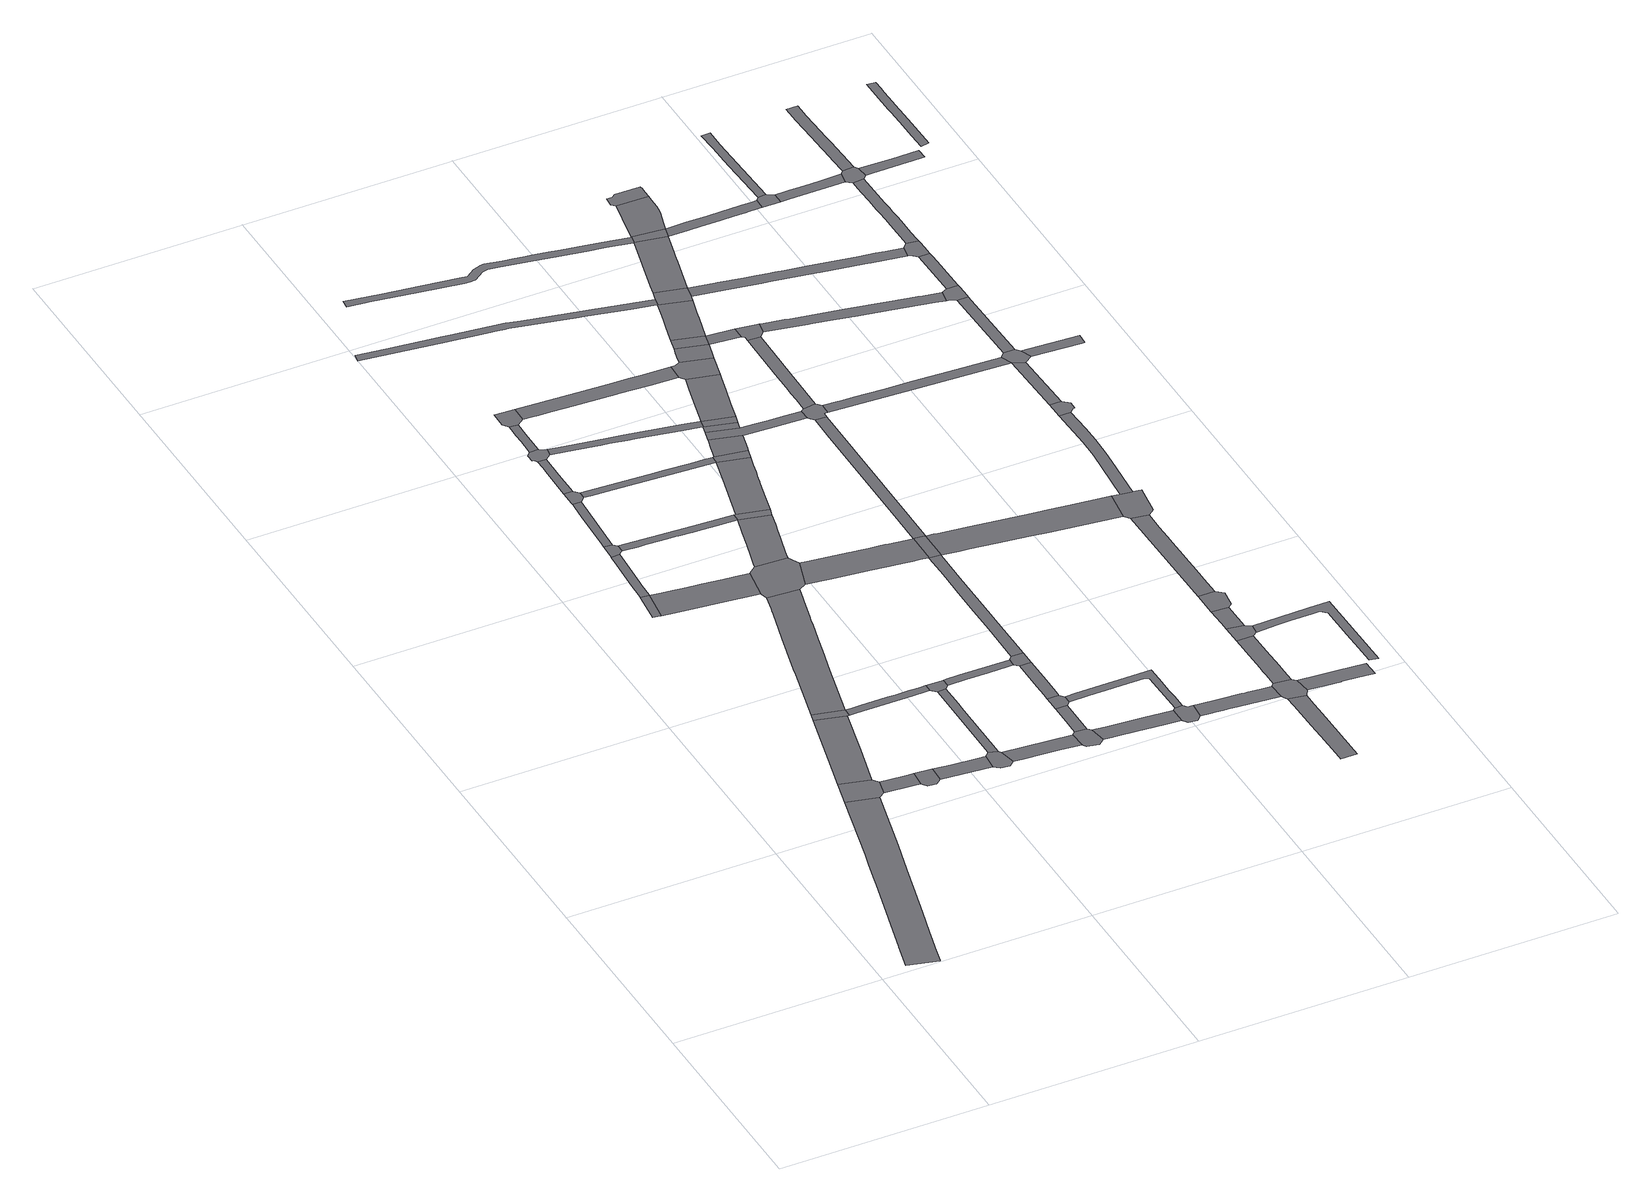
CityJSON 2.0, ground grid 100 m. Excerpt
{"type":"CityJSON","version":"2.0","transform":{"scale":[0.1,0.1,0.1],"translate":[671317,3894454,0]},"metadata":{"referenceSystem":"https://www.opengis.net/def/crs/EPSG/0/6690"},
"CityObjects":{
"road1":{"type":"Road","attributes":{"function":"9","usage":"9","RoadStructureAttribute.widthType":"2","RoadStructureAttribute.width":14.74,"RoadStructureAttribute.sectionType":"1"},"geometry":[{"type":"MultiSurface","lod":"1","boundaries":[[[0,1,2,3,4,5,6,7,8,9,10,11,12,13,14,15,16,17,18]]]}]},
"road2":{"type":"Road","attributes":{"function":"9","usage":"9","RoadStructureAttribute.widthType":"9","RoadStructureAttribute.width":-9999,"RoadStructureAttribute.sectionType":"9"},"geometry":[{"type":"MultiSurface","lod":"1","boundaries":[[[0,18,19,20,21,22]]]}]},
"road3":{"type":"Road","attributes":{"function":"9","usage":"9","RoadStructureAttribute.widthType":"2","RoadStructureAttribute.width":14.74,"RoadStructureAttribute.sectionType":"1"},"geometry":[{"type":"MultiSurface","lod":"1","boundaries":[[[23,24,22,21,25,26]]]}]},
"road4":{"type":"Road","attributes":{"function":"9","usage":"9","RoadStructureAttribute.widthType":"2","RoadStructureAttribute.width":7.99,"RoadStructureAttribute.sectionType":"1"},"geometry":[{"type":"MultiSurface","lod":"1","boundaries":[[[27,28,29,20,19,30,31]]]}]},
"road5":{"type":"Road","attributes":{"function":"9","usage":"9","RoadStructureAttribute.widthType":"9","RoadStructureAttribute.width":-9999,"RoadStructureAttribute.sectionType":"9"},"geometry":[{"type":"MultiSurface","lod":"1","boundaries":[[[32,33,34,35,36,37]]]}]},
"road6":{"type":"Road","attributes":{"function":"9","usage":"9","RoadStructureAttribute.widthType":"9","RoadStructureAttribute.width":-9999,"RoadStructureAttribute.sectionType":"9"},"geometry":[{"type":"MultiSurface","lod":"1","boundaries":[[[27,31,38,39,40,41]]]}]},
"road7":{"type":"Road","attributes":{"function":"9","usage":"9","RoadStructureAttribute.widthType":"9","RoadStructureAttribute.width":-9999,"RoadStructureAttribute.sectionType":"9"},"geometry":[{"type":"MultiSurface","lod":"1","boundaries":[[[42,43,44,23,26]]]}]},
"road8":{"type":"Road","attributes":{"function":"9","usage":"9","RoadStructureAttribute.widthType":"3","RoadStructureAttribute.width":4.02,"RoadStructureAttribute.sectionType":"1"},"geometry":[{"type":"MultiSurface","lod":"1","boundaries":[[[45,46,47,48,36,35,49,50,51,52,53]]]}]},
"road9":{"type":"Road","attributes":{"function":"9","usage":"9","RoadStructureAttribute.widthType":"9","RoadStructureAttribute.width":-9999,"RoadStructureAttribute.sectionType":"9"},"geometry":[{"type":"MultiSurface","lod":"1","boundaries":[[[52,54,55,56,57,58,59,60,61,53]]]}]},
"road10":{"type":"Road","attributes":{"function":"9","usage":"9","RoadStructureAttribute.widthType":"2","RoadStructureAttribute.width":7.99,"RoadStructureAttribute.sectionType":"1"},"geometry":[{"type":"MultiSurface","lod":"1","boundaries":[[[40,62,63,64,65,66,41]]]}]},
"road11":{"type":"Road","attributes":{"function":"9","usage":"9","RoadStructureAttribute.widthType":"3","RoadStructureAttribute.width":4.02,"RoadStructureAttribute.sectionType":"1"},"geometry":[{"type":"MultiSurface","lod":"1","boundaries":[[[67,68,69,70,71,72,73,58,57,74,75]]]}]},
"road12":{"type":"Road","attributes":{"function":"9","usage":"9","RoadStructureAttribute.widthType":"1","RoadStructureAttribute.width":15.39,"RoadStructureAttribute.sectionType":"1"},"geometry":[{"type":"MultiSurface","lod":"1","boundaries":[[[33,76,77,78,79,80,81,82,83,84,85,86,87,34]]]}]},
"road13":{"type":"Road","attributes":{"function":"9","usage":"9","RoadStructureAttribute.widthType":"2","RoadStructureAttribute.width":14.74,"RoadStructureAttribute.sectionType":"1"},"geometry":[{"type":"MultiSurface","lod":"1","boundaries":[[[88,89,90,91,92,93,94,95,44,43,96,97,98,99,100,101,102,103,104,105,106,107,108]]]}]},
"road14":{"type":"Road","attributes":{"function":"9","usage":"9","RoadStructureAttribute.widthType":"4","RoadStructureAttribute.width":3.93,"RoadStructureAttribute.sectionType":"1"},"geometry":[{"type":"MultiSurface","lod":"1","boundaries":[[[109,110,111,112,113,114,115,43,42,116,117,118,119,120,121]]]}]},
"road15":{"type":"Road","attributes":{"function":"9","usage":"9","RoadStructureAttribute.widthType":"9","RoadStructureAttribute.width":-9999,"RoadStructureAttribute.sectionType":"9"},"geometry":[{"type":"MultiSurface","lod":"1","boundaries":[[[122,123,124,125,126,67,75]]]}]},
"road16":{"type":"Road","attributes":{"function":"9","usage":"9","RoadStructureAttribute.widthType":"9","RoadStructureAttribute.width":-9999,"RoadStructureAttribute.sectionType":"9"},"geometry":[{"type":"MultiSurface","lod":"1","boundaries":[[[127,63,62,128,129,130,131,132]]]}]},
"road17":{"type":"Road","attributes":{"function":"9","usage":"9","RoadStructureAttribute.widthType":"3","RoadStructureAttribute.width":4.02,"RoadStructureAttribute.sectionType":"1"},"geometry":[{"type":"MultiSurface","lod":"1","boundaries":[[[133,134,135,125,124,136,137,138]]]}]},
"road18":{"type":"Road","attributes":{"function":"9","usage":"9","RoadStructureAttribute.widthType":"9","RoadStructureAttribute.width":-9999,"RoadStructureAttribute.sectionType":"9"},"geometry":[{"type":"MultiSurface","lod":"1","boundaries":[[[139,140,141,138,137,142,143,144,145,146]]]}]},
"road19":{"type":"Road","attributes":{"function":"9","usage":"9","RoadStructureAttribute.widthType":"4","RoadStructureAttribute.width":3.69,"RoadStructureAttribute.sectionType":"1"},"geometry":[{"type":"MultiSurface","lod":"1","boundaries":[[[147,148,127,132,149,150,151,152,153]]]}]},
"road20":{"type":"Road","attributes":{"function":"9","usage":"9","RoadStructureAttribute.widthType":"3","RoadStructureAttribute.width":4.02,"RoadStructureAttribute.sectionType":"1"},"geometry":[{"type":"MultiSurface","lod":"1","boundaries":[[[145,154,155,156,157,158,159,146]]]}]},
"road21":{"type":"Road","attributes":{"function":"9","usage":"9","RoadStructureAttribute.widthType":"4","RoadStructureAttribute.width":3.95,"RoadStructureAttribute.sectionType":"1"},"geometry":[{"type":"MultiSurface","lod":"1","boundaries":[[[160,161,162,163,164,165,166,167,168,169,170,171,172,56,55]]]}]},
"road22":{"type":"Road","attributes":{"function":"9","usage":"9","RoadStructureAttribute.widthType":"9","RoadStructureAttribute.width":-9999,"RoadStructureAttribute.sectionType":"9"},"geometry":[{"type":"MultiSurface","lod":"1","boundaries":[[[155,173,174,175,176,177,156]]]}]},
"road23":{"type":"Road","attributes":{"function":"9","usage":"9","RoadStructureAttribute.widthType":"9","RoadStructureAttribute.width":-9999,"RoadStructureAttribute.sectionType":"9"},"geometry":[{"type":"MultiSurface","lod":"1","boundaries":[[[178,179,180,121,120,147,153]]]}]},
"road24":{"type":"Road","attributes":{"function":"9","usage":"9","RoadStructureAttribute.widthType":"2","RoadStructureAttribute.width":7.99,"RoadStructureAttribute.sectionType":"1"},"geometry":[{"type":"MultiSurface","lod":"1","boundaries":[[[181,131,130,182,183,184,185]]]}]},
"road25":{"type":"Road","attributes":{"function":"9","usage":"9","RoadStructureAttribute.widthType":"9","RoadStructureAttribute.width":-9999,"RoadStructureAttribute.sectionType":"9"},"geometry":[{"type":"MultiSurface","lod":"1","boundaries":[[[186,187,80,79,88,108,188,189]]]}]},
"road26":{"type":"Road","attributes":{"function":"9","usage":"9","RoadStructureAttribute.widthType":"4","RoadStructureAttribute.width":3.67,"RoadStructureAttribute.sectionType":"1"},"geometry":[{"type":"MultiSurface","lod":"1","boundaries":[[[190,191,192,193,194,123,122,195,196,197,198]]]}]},
"road27":{"type":"Road","attributes":{"function":"9","usage":"9","RoadStructureAttribute.widthType":"1","RoadStructureAttribute.width":15.13,"RoadStructureAttribute.sectionType":"1"},"geometry":[{"type":"MultiSurface","lod":"1","boundaries":[[[199,200,201,202,203,204,170,205,206,207,208,209,210,187,186]]]}]},
"road28":{"type":"Road","attributes":{"function":"9","usage":"9","RoadStructureAttribute.widthType":"4","RoadStructureAttribute.width":3.93,"RoadStructureAttribute.sectionType":"1"},"geometry":[{"type":"MultiSurface","lod":"1","boundaries":[[[211,212,179,178,213,214,215,216,217]]]}]},
"road29":{"type":"Road","attributes":{"function":"9","usage":"9","RoadStructureAttribute.widthType":"9","RoadStructureAttribute.width":-9999,"RoadStructureAttribute.sectionType":"9"},"geometry":[{"type":"MultiSurface","lod":"1","boundaries":[[[218,219,220,181,185,221,222,223,224]]]}]},
"road30":{"type":"Road","attributes":{"function":"9","usage":"9","RoadStructureAttribute.widthType":"3","RoadStructureAttribute.width":5.46,"RoadStructureAttribute.sectionType":"1"},"geometry":[{"type":"MultiSurface","lod":"1","boundaries":[[[225,226,227,228,229,220,219]]]}]},
"road31":{"type":"Road","attributes":{"function":"9","usage":"9","RoadStructureAttribute.widthType":"4","RoadStructureAttribute.width":3.93,"RoadStructureAttribute.sectionType":"1"},"geometry":[{"type":"MultiSurface","lod":"1","boundaries":[[[230,231,232,233,234,235,236,143,142,237,238,239,240,241,242,243,244,245,246,247,248,249]]]}]},
"road32":{"type":"Road","attributes":{"function":"9","usage":"9","RoadStructureAttribute.widthType":"9","RoadStructureAttribute.width":-9999,"RoadStructureAttribute.sectionType":"9"},"geometry":[{"type":"MultiSurface","lod":"1","boundaries":[[[250,251,171,170,204]]]}]},
"road33":{"type":"Road","attributes":{"function":"9","usage":"9","RoadStructureAttribute.widthType":"9","RoadStructureAttribute.width":-9999,"RoadStructureAttribute.sectionType":"9"},"geometry":[{"type":"MultiSurface","lod":"1","boundaries":[[[227,252,253,254,255,228]]]}]},
"road34":{"type":"Road","attributes":{"function":"9","usage":"9","RoadStructureAttribute.widthType":"3","RoadStructureAttribute.width":5.46,"RoadStructureAttribute.sectionType":"1"},"geometry":[{"type":"MultiSurface","lod":"1","boundaries":[[[256,257,255,254,258,259,260,261]]]}]},
"road35":{"type":"Road","attributes":{"function":"9","usage":"9","RoadStructureAttribute.widthType":"1","RoadStructureAttribute.width":15.39,"RoadStructureAttribute.sectionType":"1"},"geometry":[{"type":"MultiSurface","lod":"1","boundaries":[[[188,262,263,264,265,266,267,268,269,270,271,272,273,274,275,276,277,278,279,280,281,282,283,189]]]}]},
"road36":{"type":"Road","attributes":{"function":"9","usage":"9","RoadStructureAttribute.widthType":"9","RoadStructureAttribute.width":-9999,"RoadStructureAttribute.sectionType":"9"},"geometry":[{"type":"MultiSurface","lod":"1","boundaries":[[[216,261,260,284,285,217]]]}]},
"road37":{"type":"Road","attributes":{"function":"9","usage":"9","RoadStructureAttribute.widthType":"1","RoadStructureAttribute.width":15.13,"RoadStructureAttribute.sectionType":"1"},"geometry":[{"type":"MultiSurface","lod":"1","boundaries":[[[286,287,288,289,290,291,292,293,294,295,198,296,251,250]]]}]},
"road38":{"type":"Road","attributes":{"function":"9","usage":"9","RoadStructureAttribute.widthType":"2","RoadStructureAttribute.width":7.65,"RoadStructureAttribute.sectionType":"1"},"geometry":[{"type":"MultiSurface","lod":"1","boundaries":[[[173,297,298,299,300,301,302,303,304,305,306,307,308,309,310,174]]]}]},
"road39":{"type":"Road","attributes":{"function":"9","usage":"9","RoadStructureAttribute.widthType":"3","RoadStructureAttribute.width":4.01,"RoadStructureAttribute.sectionType":"1"},"geometry":[{"type":"MultiSurface","lod":"1","boundaries":[[[311,312,313,314,315,316,317,318,319,320,321,322,323,324,325,326,327,328,329,330,331,332,333,334,335]]]}]},
"road40":{"type":"Road","attributes":{"function":"9","usage":"9","RoadStructureAttribute.widthType":"2","RoadStructureAttribute.width":7.99,"RoadStructureAttribute.sectionType":"1"},"geometry":[{"type":"MultiSurface","lod":"1","boundaries":[[[336,337,338,339,218,224,340,341,342,343,344,345]]]}]},
"road41":{"type":"Road","attributes":{"function":"9","usage":"9","RoadStructureAttribute.widthType":"9","RoadStructureAttribute.width":-9999,"RoadStructureAttribute.sectionType":"9"},"geometry":[{"type":"MultiSurface","lod":"1","boundaries":[[[295,346,347,348,190,198]]]}]},
"road42":{"type":"Road","attributes":{"function":"9","usage":"9","RoadStructureAttribute.widthType":"4","RoadStructureAttribute.width":3.72,"RoadStructureAttribute.sectionType":"1"},"geometry":[{"type":"MultiSurface","lod":"1","boundaries":[[[349,350,351,352,353,354,355,356,253,252,357,358,359,360,361,362]]]}]},
"road43":{"type":"Road","attributes":{"function":"9","usage":"9","RoadStructureAttribute.widthType":"3","RoadStructureAttribute.width":5.46,"RoadStructureAttribute.sectionType":"1"},"geometry":[{"type":"MultiSurface","lod":"1","boundaries":[[[363,271,364,365,366,367,368,369,285,284,370,371,372,373,374]]]}]},
"road44":{"type":"Road","attributes":{"function":"9","usage":"9","RoadStructureAttribute.widthType":"1","RoadStructureAttribute.width":15.13,"RoadStructureAttribute.sectionType":"1"},"geometry":[{"type":"MultiSurface","lod":"1","boundaries":[[[375,376,347,346,377,378]]]}]},
"road45":{"type":"Road","attributes":{"function":"9","usage":"9","RoadStructureAttribute.widthType":"9","RoadStructureAttribute.width":-9999,"RoadStructureAttribute.sectionType":"9"},"geometry":[{"type":"MultiSurface","lod":"1","boundaries":[[[379,380,249,381,382,383]]]}]},
"road46":{"type":"Road","attributes":{"function":"9","usage":"9","RoadStructureAttribute.widthType":"9","RoadStructureAttribute.width":-9999,"RoadStructureAttribute.sectionType":"9"},"geometry":[{"type":"MultiSurface","lod":"1","boundaries":[[[380,384,385,230,249]]]}]},
"road47":{"type":"Road","attributes":{"function":"9","usage":"9","RoadStructureAttribute.widthType":"9","RoadStructureAttribute.width":-9999,"RoadStructureAttribute.sectionType":"9"},"geometry":[{"type":"MultiSurface","lod":"1","boundaries":[[[386,387,388,389,390,349,362,336,345]]]}]},
"road48":{"type":"Road","attributes":{"function":"9","usage":"9","RoadStructureAttribute.widthType":"3","RoadStructureAttribute.width":4.03,"RoadStructureAttribute.sectionType":"1"},"geometry":[{"type":"MultiSurface","lod":"1","boundaries":[[[391,392,393,394,395,396,397,398,399,400,401,402,403,404,405,406,407,408,409,410,411,412,413,414,415,416,417,418,419,420,421,422,423,424,425]]]}]},
"road49":{"type":"Road","attributes":{"function":"9","usage":"9","RoadStructureAttribute.widthType":"9","RoadStructureAttribute.width":-9999,"RoadStructureAttribute.sectionType":"9"},"geometry":[{"type":"MultiSurface","lod":"1","boundaries":[[[272,271,363,426]]]}]},
"road50":{"type":"Road","attributes":{"function":"9","usage":"9","RoadStructureAttribute.widthType":"9","RoadStructureAttribute.width":-9999,"RoadStructureAttribute.sectionType":"1"},"geometry":[{"type":"MultiSurface","lod":"1","boundaries":[[[382,427,375,378,428,429,430,431,432,433,434,435,436,383]]]}]},
"road51":{"type":"Road","attributes":{"function":"9","usage":"9","RoadStructureAttribute.widthType":"1","RoadStructureAttribute.width":15.13,"RoadStructureAttribute.sectionType":"1"},"geometry":[{"type":"MultiSurface","lod":"1","boundaries":[[[384,437,438,439,440,441,442,443,385]]]}]},
"road52":{"type":"Road","attributes":{"function":"9","usage":"9","RoadStructureAttribute.widthType":"3","RoadStructureAttribute.width":5.69,"RoadStructureAttribute.sectionType":"1"},"geometry":[{"type":"MultiSurface","lod":"1","boundaries":[[[272,426,444,445,446,447,448,449,450,451]]]}]},
"road53":{"type":"Road","attributes":{"function":"9","usage":"9","RoadStructureAttribute.widthType":"9","RoadStructureAttribute.width":-9999,"RoadStructureAttribute.sectionType":"9"},"geometry":[{"type":"MultiSurface","lod":"1","boundaries":[[[452,453,454,305,304,441,440]]]}]},
"road54":{"type":"Road","attributes":{"function":"9","usage":"9","RoadStructureAttribute.widthType":"2","RoadStructureAttribute.width":7.99,"RoadStructureAttribute.sectionType":"1"},"geometry":[{"type":"MultiSurface","lod":"1","boundaries":[[[455,456,457,458,459,460,461,389,388,462,463,464,465,466,467,468,469]]]}]},
"road55":{"type":"Road","attributes":{"function":"9","usage":"9","RoadStructureAttribute.widthType":"1","RoadStructureAttribute.width":15.13,"RoadStructureAttribute.sectionType":"1"},"geometry":[{"type":"MultiSurface","lod":"1","boundaries":[[[470,471,472,473,453,452,474,475]]]}]},
"road56":{"type":"Road","attributes":{"function":"9","usage":"9","RoadStructureAttribute.widthType":"9","RoadStructureAttribute.width":-9999,"RoadStructureAttribute.sectionType":"9"},"geometry":[{"type":"MultiSurface","lod":"1","boundaries":[[[476,471,470,477]]]}]},
"road57":{"type":"Road","attributes":{"function":"9","usage":"9","RoadStructureAttribute.widthType":"9","RoadStructureAttribute.width":-9999,"RoadStructureAttribute.sectionType":"9"},"geometry":[{"type":"MultiSurface","lod":"1","boundaries":[[[478,479,432,431,480,447,446,481,482,483]]]}]},
"road58":{"type":"Road","attributes":{"function":"9","usage":"9","RoadStructureAttribute.widthType":"2","RoadStructureAttribute.width":7.84,"RoadStructureAttribute.sectionType":"1"},"geometry":[{"type":"MultiSurface","lod":"1","boundaries":[[[484,485,486,487,488,489,490,491,492,493,494,495,496]]]}]},
"road59":{"type":"Road","attributes":{"function":"9","usage":"9","RoadStructureAttribute.widthType":"1","RoadStructureAttribute.width":15.13,"RoadStructureAttribute.sectionType":"1"},"geometry":[{"type":"MultiSurface","lod":"1","boundaries":[[[497,498,499,500,323,501,502,503,504,505,476,477]]]}]},
"road60":{"type":"Road","attributes":{"function":"9","usage":"9","RoadStructureAttribute.widthType":"3","RoadStructureAttribute.width":5.92,"RoadStructureAttribute.sectionType":"1"},"geometry":[{"type":"MultiSurface","lod":"1","boundaries":[[[506,477,470,507,508,509]]]}]},
"road61":{"type":"Road","attributes":{"function":"9","usage":"9","RoadStructureAttribute.widthType":"3","RoadStructureAttribute.width":5.69,"RoadStructureAttribute.sectionType":"1"},"geometry":[{"type":"MultiSurface","lod":"1","boundaries":[[[510,511,512,513,514,515,479,478,516,517,518,519]]]}]},
"road62":{"type":"Road","attributes":{"function":"9","usage":"9","RoadStructureAttribute.widthType":"1","RoadStructureAttribute.width":15.39,"RoadStructureAttribute.sectionType":"1"},"geometry":[{"type":"MultiSurface","lod":"1","boundaries":[[[426,363,520,521,522,523,524,525,526,527,528,529,530,531,532,533,534,535,536,537]]]}]},
"road63":{"type":"Road","attributes":{"function":"9","usage":"9","RoadStructureAttribute.widthType":"9","RoadStructureAttribute.width":-9999,"RoadStructureAttribute.sectionType":"9"},"geometry":[{"type":"MultiSurface","lod":"1","boundaries":[[[538,455,469,484,496,539,540,541]]]}]},
"road64":{"type":"Road","attributes":{"function":"9","usage":"9","RoadStructureAttribute.widthType":"9","RoadStructureAttribute.width":-9999,"RoadStructureAttribute.sectionType":"9"},"geometry":[{"type":"MultiSurface","lod":"1","boundaries":[[[542,543,324,323,500,544,545,546]]]}]},
"road65":{"type":"Road","attributes":{"function":"9","usage":"9","RoadStructureAttribute.widthType":"2","RoadStructureAttribute.width":7.56,"RoadStructureAttribute.sectionType":"1"},"geometry":[{"type":"MultiSurface","lod":"1","boundaries":[[[547,548,549,550,551,552,553,554,555,538,541]]]}]},
"road66":{"type":"Road","attributes":{"function":"9","usage":"9","RoadStructureAttribute.widthType":"9","RoadStructureAttribute.width":-9999,"RoadStructureAttribute.sectionType":"9"},"geometry":[{"type":"MultiSurface","lod":"1","boundaries":[[[508,556,519,518,557,558,559,560,509]]]}]},
"road67":{"type":"Road","attributes":{"function":"9","usage":"9","RoadStructureAttribute.widthType":"9","RoadStructureAttribute.width":-9999,"RoadStructureAttribute.sectionType":"9"},"geometry":[{"type":"MultiSurface","lod":"1","boundaries":[[[561,562,551,550,563,564]]]}]},
"road68":{"type":"Road","attributes":{"function":"9","usage":"9","RoadStructureAttribute.widthType":"1","RoadStructureAttribute.width":15.13,"RoadStructureAttribute.sectionType":"1"},"geometry":[{"type":"MultiSurface","lod":"1","boundaries":[[[565,566,567,568,569,570,571,391,572,573,574,575,576,542,546]]]}]},
"road69":{"type":"Road","attributes":{"function":"9","usage":"9","RoadStructureAttribute.widthType":"2","RoadStructureAttribute.width":7.56,"RoadStructureAttribute.sectionType":"1"},"geometry":[{"type":"MultiSurface","lod":"1","boundaries":[[[577,562,561,578,579]]]}]},
"road70":{"type":"Road","attributes":{"function":"9","usage":"9","RoadStructureAttribute.widthType":"2","RoadStructureAttribute.width":7.99,"RoadStructureAttribute.sectionType":"1"},"geometry":[{"type":"MultiSurface","lod":"1","boundaries":[[[580,581,582,540,539,583,584,585,586]]]}]},
"road71":{"type":"Road","attributes":{"function":"9","usage":"9","RoadStructureAttribute.widthType":"9","RoadStructureAttribute.width":-9999,"RoadStructureAttribute.sectionType":"9"},"geometry":[{"type":"MultiSurface","lod":"1","boundaries":[[[578,587,588,589,590,591,579]]]}]},
"road72":{"type":"Road","attributes":{"function":"9","usage":"9","RoadStructureAttribute.widthType":"9","RoadStructureAttribute.width":-9999,"RoadStructureAttribute.sectionType":"9"},"geometry":[{"type":"MultiSurface","lod":"1","boundaries":[[[392,391,571,592]]]}]},
"road73":{"type":"Road","attributes":{"function":"9","usage":"9","RoadStructureAttribute.widthType":"2","RoadStructureAttribute.width":7.56,"RoadStructureAttribute.sectionType":"1"},"geometry":[{"type":"MultiSurface","lod":"1","boundaries":[[[590,589,593,594,595,596,597,598,599,600,601,602,603]]]}]},
"road74":{"type":"Road","attributes":{"function":"9","usage":"9","RoadStructureAttribute.widthType":"3","RoadStructureAttribute.width":4.15,"RoadStructureAttribute.sectionType":"1"},"geometry":[{"type":"MultiSurface","lod":"1","boundaries":[[[563,604,605,606,607,608,609,610,611,612,613,614,564]]]}]},
"road75":{"type":"Road","attributes":{"function":"9","usage":"9","RoadStructureAttribute.widthType":"1","RoadStructureAttribute.width":15.13,"RoadStructureAttribute.sectionType":"1"},"geometry":[{"type":"MultiSurface","lod":"1","boundaries":[[[615,616,617,618,619,620,621,622,623,624,625,392,592,626]]]}]},
"road76":{"type":"Road","attributes":{"function":"9","usage":"9","RoadStructureAttribute.widthType":"3","RoadStructureAttribute.width":5.12,"RoadStructureAttribute.sectionType":"1"},"geometry":[{"type":"MultiSurface","lod":"1","boundaries":[[[482,627,628,629,630,631,632,633,634,635,483]]]}]},
"road77":{"type":"Road","attributes":{"function":"9","usage":"9","RoadStructureAttribute.widthType":"9","RoadStructureAttribute.width":-9999,"RoadStructureAttribute.sectionType":"9"},"geometry":[{"type":"MultiSurface","lod":"1","boundaries":[[[621,620,636,637,638,639,640,641,642]]]}]},
"road78":{"type":"Road","attributes":{"function":"9","usage":"9","RoadStructureAttribute.widthType":"9","RoadStructureAttribute.width":-9999,"RoadStructureAttribute.sectionType":"9"},"geometry":[{"type":"MultiSurface","lod":"1","boundaries":[[[643,644,528,527,603,602,645,646,647,648]]]}]},
"road79":{"type":"Road","attributes":{"function":"9","usage":"9","RoadStructureAttribute.widthType":"3","RoadStructureAttribute.width":5.92,"RoadStructureAttribute.sectionType":"1"},"geometry":[{"type":"MultiSurface","lod":"1","boundaries":[[[649,650,651,652,653,654,655,656,657,658,659,660,661,662,663,664,665,666,667,558,557]]]}]},
"road80":{"type":"Road","attributes":{"function":"9","usage":"9","RoadStructureAttribute.widthType":"3","RoadStructureAttribute.width":5.71,"RoadStructureAttribute.sectionType":"1"},"geometry":[{"type":"MultiSurface","lod":"1","boundaries":[[[545,668,669,670,671,672,673,674,675,676,677,678,679,680,681,682,683,684,685,686,687,688,546]]]}]},
"road81":{"type":"Road","attributes":{"function":"9","usage":"9","RoadStructureAttribute.widthType":"3","RoadStructureAttribute.width":5.27,"RoadStructureAttribute.sectionType":"1"},"geometry":[{"type":"MultiSurface","lod":"1","boundaries":[[[689,690,691,692,693,694,592,571,695,696,697,698,699,700,701,702,703,704,705,706]]]}]},
"road82":{"type":"Road","attributes":{"function":"9","usage":"9","RoadStructureAttribute.widthType":"3","RoadStructureAttribute.width":5.45,"RoadStructureAttribute.sectionType":"1"},"geometry":[{"type":"MultiSurface","lod":"1","boundaries":[[[707,708,709,710,711,712,713,714,715,643,648]]]}]},
"road83":{"type":"Road","attributes":{"function":"9","usage":"9","RoadStructureAttribute.widthType":"9","RoadStructureAttribute.width":-9999,"RoadStructureAttribute.sectionType":"9"},"geometry":[{"type":"MultiSurface","lod":"1","boundaries":[[[716,713,712,717,718,719,720]]]}]},
"road84":{"type":"Road","attributes":{"function":"9","usage":"9","RoadStructureAttribute.widthType":"3","RoadStructureAttribute.width":5.45,"RoadStructureAttribute.sectionType":"1"},"geometry":[{"type":"MultiSurface","lod":"1","boundaries":[[[628,716,720,721]]]}]},
"road85":{"type":"Road","attributes":{"function":"9","usage":"9","RoadStructureAttribute.widthType":"9","RoadStructureAttribute.width":-9999,"RoadStructureAttribute.sectionType":"9"},"geometry":[{"type":"MultiSurface","lod":"1","boundaries":[[[722,723,724,725,629,628,721]]]}]},
"road86":{"type":"Road","attributes":{"function":"9","usage":"9","RoadStructureAttribute.widthType":"9","RoadStructureAttribute.width":-9999,"RoadStructureAttribute.sectionType":"9"},"geometry":[{"type":"MultiSurface","lod":"1","boundaries":[[[705,726,727,728,729,706]]]}]},
"road87":{"type":"Road","attributes":{"function":"9","usage":"9","RoadStructureAttribute.widthType":"3","RoadStructureAttribute.width":5.45,"RoadStructureAttribute.sectionType":"1"},"geometry":[{"type":"MultiSurface","lod":"1","boundaries":[[[724,730,731,732,733,725]]]}]},
"road88":{"type":"Road","attributes":{"function":"9","usage":"9","RoadStructureAttribute.widthType":"3","RoadStructureAttribute.width":4.11,"RoadStructureAttribute.sectionType":"1"},"geometry":[{"type":"MultiSurface","lod":"1","boundaries":[[[734,735,736,737,738,739,740,741,729,728,742,743,744]]]}]},
"road89":{"type":"Road","attributes":{"function":"9","usage":"9","RoadStructureAttribute.widthType":"9","RoadStructureAttribute.width":-9999,"RoadStructureAttribute.sectionType":"9"},"geometry":[{"type":"MultiSurface","lod":"1","boundaries":[[[745,658,657,746,733,732,747,748,749]]]}]},
"road90":{"type":"Road","attributes":{"function":"9","usage":"9","RoadStructureAttribute.widthType":"3","RoadStructureAttribute.width":5.05,"RoadStructureAttribute.sectionType":"1"},"geometry":[{"type":"MultiSurface","lod":"1","boundaries":[[[750,723,722,751,752]]]}]},
"road91":{"type":"Road","attributes":{"function":"9","usage":"9","RoadStructureAttribute.widthType":"3","RoadStructureAttribute.width":5.45,"RoadStructureAttribute.sectionType":"1"},"geometry":[{"type":"MultiSurface","lod":"1","boundaries":[[[753,745,749,754,755,756,757]]]}]},
"road92":{"type":"Road","attributes":{"function":"9","usage":"9","RoadStructureAttribute.widthType":"3","RoadStructureAttribute.width":5.27,"RoadStructureAttribute.sectionType":"1"},"geometry":[{"type":"MultiSurface","lod":"1","boundaries":[[[758,759,760,761,762,727,726,763,764,765]]]}]},
"road93":{"type":"Road","attributes":{"function":"9","usage":"9","RoadStructureAttribute.widthType":"9","RoadStructureAttribute.width":-9999,"RoadStructureAttribute.sectionType":"9"},"geometry":[{"type":"MultiSurface","lod":"1","boundaries":[[[766,767,768,769,676,675,770,753,757]]]}]},
"road94":{"type":"Road","attributes":{"function":"9","usage":"9","RoadStructureAttribute.widthType":"3","RoadStructureAttribute.width":5.45,"RoadStructureAttribute.sectionType":"1"},"geometry":[{"type":"MultiSurface","lod":"1","boundaries":[[[771,772,773,774,775,776,777,778,779,780,781,782,783,784,785,786,787,788,789,790,791,769,768]]]}]},
"road95":{"type":"Road","attributes":{"function":"9","usage":"9","RoadStructureAttribute.widthType":"9","RoadStructureAttribute.width":-9999,"RoadStructureAttribute.sectionType":"9"},"geometry":[{"type":"MultiSurface","lod":"1","boundaries":[[[764,783,782,792,793,794,795,765]]]}]},
"road96":{"type":"Road","attributes":{"function":"9","usage":"9","RoadStructureAttribute.widthType":"3","RoadStructureAttribute.width":5.45,"RoadStructureAttribute.sectionType":"1"},"geometry":[{"type":"MultiSurface","lod":"1","boundaries":[[[796,797,798,799,800,801,802,803,804,805,806,807,808,795,794]]]}]},
"road97":{"type":"Road","attributes":{"function":"9","usage":"9","RoadStructureAttribute.widthType":"3","RoadStructureAttribute.width":4.41,"RoadStructureAttribute.sectionType":"1"},"geometry":[{"type":"MultiSurface","lod":"1","boundaries":[[[809,810,793,792,811,812,813,814,815]]]}]},
"road98":{"type":"Road","attributes":{"function":"9","usage":"9","RoadStructureAttribute.widthType":"3","RoadStructureAttribute.width":4.13,"RoadStructureAttribute.sectionType":"1"},"geometry":[{"type":"MultiSurface","lod":"1","boundaries":[[[816,817,818,819,820,821,822,823,824,825,826,827,828,829,830,831,832]]]}]}
},
"vertices":[
[427,1192,0],[337,823,0],[320,761,0],[295,664,0],[281,611,0],[168,177,0],[166,173,0],[133,44,0],[279,6,0],[280,9,0],[302,98,0],[317,156,0],[329,202,0],[353,295,0],[376,381,0],[404,488,0],[446,648,0],[490,816,0],[575,1156,0],
[603,1175,0],[623,1255,0],[602,1282,0],[458,1318,0],
[570,1769,0],[502,1495,0],[654,1491,0],[714,1733,0],
[781,1240,0],[757,1243,0],[664,1251,0],[744,1165,0],[773,1162,0],
[316,2726,0],[332,2724,0],[351,2875,0],[351,2877,0],[311,2880,0],[292,2729,0],
[793,1136,0],[833,1131,0],[863,1153,0],[865,1233,0],
[724,1733,0],[724,1774,0],[580,1810,0],
[326,3131,0],[321,3052,0],[316,2971,0],[311,2883,0],[351,2878,0],[355,2955,0],[357,2975,0],[370,3191,0],[329,3189,0],
[381,3201,0],[391,3208,0],[392,3250,0],[374,3267,0],[334,3269,0],[332,3239,0],[331,3208,0],[330,3191,0],
[1101,1132,0],[1107,1209,0],[1097,1210,0],[1080,1212,0],[950,1224,0],
[353,3599,0],[353,3584,0],[350,3534,0],[347,3480,0],[344,3428,0],[338,3324,0],[336,3303,0],[390,3527,0],[394,3598,0],
[394,2716,0],[544,2698,0],[685,2681,0],[778,2669,0],[802,2821,0],[739,2829,0],[684,2835,0],[586,2847,0],[559,2850,0],[500,2857,0],[457,2862,0],[406,2868,0],
[789,2635,0],[771,2560,0],[768,2546,0],[761,2519,0],[717,2352,0],[692,2257,0],[661,2134,0],[652,2096,0],[728,1790,0],[795,2055,0],[808,2104,0],[820,2154,0],[829,2190,0],[851,2273,0],[868,2342,0],[875,2371,0],[885,2410,0],[891,2433,0],[911,2509,0],[924,2557,0],[941,2625,0],
[1082,1774,0],[1059,1774,0],[1030,1774,0],[965,1774,0],[928,1774,0],[803,1774,0],[753,1774,0],[759,1733,0],[894,1734,0],[1027,1734,0],[1085,1734,0],[1108,1734,0],[1108,1774,0],
[417,3620,0],[417,3659,0],[395,3681,0],[354,3682,0],[353,3607,0],
[1131,1232,0],[1128,1109,0],[1169,1102,0],[1196,1125,0],[1181,1207,0],[1171,1219,0],
[358,3889,0],[357,3841,0],[357,3839,0],[396,3813,0],[398,3933,0],[358,3935,0],
[340,3991,0],[339,3951,0],[348,3950,0],[427,3956,0],[434,3995,0],[421,3997,0],[399,4013,0],[359,4011,0],
[1134,1712,0],[1133,1544,0],[1171,1266,0],[1171,1292,0],[1173,1544,0],[1173,1598,0],[1174,1715,0],
[401,4111,0],[402,4205,0],[362,4211,0],[362,4172,0],[361,4145,0],[361,4096,0],
[467,3204,0],[502,3203,0],[575,3199,0],[591,3198,0],[650,3195,0],[655,3195,0],[716,3192,0],[718,3192,0],[768,3189,0],[829,3186,0],[929,3182,0],[931,3222,0],[741,3232,0],
[437,4230,0],[440,4310,0],[389,4313,0],[345,4315,0],[341,4235,0],
[1192,1734,0],[1192,1774,0],[1142,1774,0],
[1507,1179,0],[1236,1122,0],[1335,1113,0],[1409,1107,0],[1512,1098,0],
[995,2846,0],[841,2852,0],[977,2646,0],[1024,2791,0],
[1035,3626,0],[995,3628,0],[934,3631,0],[805,3638,0],[740,3641,0],[449,3619,0],[552,3613,0],[892,3595,0],[1033,3588,0],
[1006,2889,0],[1030,2978,0],[1040,3017,0],[1045,3034,0],[1057,3080,0],[1074,3147,0],[904,3091,0],[883,3009,0],[859,2920,0],[854,2900,0],[848,2878,0],[845,2866,0],
[1269,1775,0],[1209,1774,0],[1283,1735,0],[1386,1735,0],[1484,1735,0],[1507,1735,0],[1509,1775,0],
[1595,1172,0],[1579,1191,0],[1524,1194,0],[1524,1080,0],[1578,1068,0],[1590,1077,0],[1607,1090,0],
[1580,1306,0],[1580,1351,0],[1580,1376,0],[1525,1376,0],[1525,1300,0],
[1105,3878,0],[1104,3878,0],[1036,3890,0],[879,3920,0],[770,3938,0],[704,3949,0],[508,3982,0],[494,3944,0],[529,3938,0],[588,3928,0],[624,3922,0],[649,3918,0],[687,3912,0],[768,3898,0],[810,3891,0],[936,3868,0],[962,3863,0],[1037,3849,0],[1094,3838,0],[1097,3837,0],
[1084,3185,0],[939,3222,0],
[1601,1395,0],[1599,1435,0],[1581,1456,0],[1526,1456,0],
[1526,1556,0],[1526,1490,0],[1581,1481,0],[1582,1604,0],[1583,1716,0],[1527,1716,0],
[1063,2634,0],[1096,2629,0],[1185,2618,0],[1278,2607,0],[1342,2599,0],[1425,2588,0],[1458,2584,0],[1493,2580,0],[1529,2575,0],[1532,2574,0],[1534,2726,0],[1531,2726,0],[1426,2739,0],[1408,2742,0],[1379,2745,0],[1335,2751,0],[1289,2757,0],[1250,2762,0],[1247,2762,0],[1153,2774,0],[1152,2774,0],[1059,2786,0],
[1583,1793,0],[1527,1793,0],
[1107,3276,0],[1119,3320,0],[1133,3376,0],[1135,3381,0],[1145,3423,0],[1146,3427,0],[1152,3450,0],[1165,3500,0],[1171,3521,0],[1178,3551,0],[1003,3470,0],
[481,4228,0],[510,4226,0],[566,4224,0],[640,4220,0],[871,4210,0],[886,4209,0],[1029,4202,0],[1164,4197,0],[1166,4278,0],[1026,4283,0],[971,4285,0],[899,4289,0],[761,4295,0],[570,4304,0],
[0,4920,0],[401,4868,0],[431,4864,0],[514,4853,0],[605,4841,0],[625,4839,0],[661,4835,0],[676,4833,0],[967,4770,0],[1017,4760,0],[1200,4720,0],[1313,4695,0],[1316,4695,0],[1325,4734,0],[1177,4765,0],[1122,4777,0],[1067,4789,0],[1016,4800,0],[748,4858,0],[701,4869,0],[682,4873,0],[436,4904,0],[403,4908,0],[148,4941,0],[10,4959,0],
[1967,1140,0],[1831,1152,0],[1657,1166,0],[1615,1170,0],[1649,1087,0],[1664,1085,0],[1757,1078,0],[1835,1071,0],[1902,1065,0],[1965,1060,0],
[1192,3602,0],[1042,3626,0],[1039,3626,0],
[2016,1154,0],[2015,1229,0],[2015,1252,0],[2014,1276,0],[2014,1296,0],[2013,1369,0],[2013,1437,0],[1655,1436,0],[1697,1396,0],[1806,1397,0],[1852,1397,0],[1961,1397,0],[1977,1383,0],[1980,1151,0],
[1586,2569,0],[1531,2571,0],[1531,2441,0],[1530,2274,0],[1529,2178,0],[1529,2123,0],[1529,2009,0],[1583,2028,0],[1584,2127,0],[1584,2360,0],[1584,2430,0],[1586,2566,0],
[1073,3744,0],[1059,3690,0],[1195,3614,0],[1218,3706,0],
[1239,3787,0],[1243,3800,0],[1096,3835,0],[1087,3796,0],[1232,3759,0],
[1253,3840,0],[1107,3877,0],
[1984,1035,0],[2027,1029,0],[2051,1053,0],[2058,1132,0],[2033,1134,0],
[1428,5134,0],[1435,5175,0],[1432,5175,0],[1306,5198,0],[1233,5211,0],[1128,5229,0],[1074,5238,0],[1002,5251,0],[972,5256,0],[924,5264,0],[872,5273,0],[790,5287,0],[772,5286,0],[754,5281,0],[734,5272,0],[688,5241,0],[664,5244,0],[480,5271,0],[310,5296,0],[137,5321,0],[132,5281,0],[215,5270,0],[234,5268,0],[452,5235,0],[655,5204,0],[680,5200,0],[708,5203,0],[759,5240,0],[788,5247,0],[830,5240,0],[999,5211,0],[1073,5197,0],[1220,5171,0],[1306,5156,0],[1425,5135,0],
[1588,2719,0],
[1074,3748,0],[1230,3706,0],[1307,3702,0],[1367,3699,0],[1519,3693,0],[1517,3746,0],[1438,3749,0],[1406,3751,0],[1358,3753,0],[1311,3755,0],
[1276,3929,0],[1301,4029,0],[1324,4116,0],[1329,4135,0],[1183,4172,0],[1163,4097,0],[1130,3965,0],
[1588,2722,0],[1589,2866,0],[1598,3663,0],[1543,3664,0],[1542,3547,0],[1539,3265,0],[1536,2928,0],[1534,2729,0],
[1359,4253,0],[1213,4291,0],[1191,4277,0],
[2416,1102,0],[2362,1107,0],[2310,1111,0],[2295,1112,0],[2280,1114,0],[2173,1123,0],[2096,1129,0],[2098,1049,0],[2123,1047,0],[2156,1044,0],[2178,1042,0],[2220,1038,0],[2276,1034,0],[2354,1026,0],[2420,1020,0],
[1383,4348,0],[1237,4385,0],[1230,4359,0],[1218,4312,0],[1361,4261,0],[1383,4345,0],
[1252,4444,0],[1397,4407,0],
[1595,3766,0],[1535,3758,0],[1529,3680,0],[1599,3689,0],[1616,3688,0],[1618,3744,0],
[2438,993,0],[2439,940,0],[2439,875,0],[2440,811,0],[2441,738,0],[2442,693,0],[2445,528,0],[2445,510,0],[2524,512,0],[2522,686,0],[2520,834,0],[2519,906,0],[2519,976,0],
[1398,4410,0],[1430,4530,0],[1441,4572,0],[1463,4656,0],[1315,4692,0],[1297,4620,0],[1285,4572,0],[1277,4540,0],[1264,4491,0],
[1400,4406,0],[1386,4347,0],[1531,4333,0],[1530,4394,0],
[1543,4257,0],[1541,4113,0],[1539,4006,0],[1538,3926,0],[1537,3875,0],[1536,3830,0],[1598,3959,0],[1601,4085,0],[1604,4296,0],[1544,4297,0],
[1589,2568,0],[1666,2558,0],[1711,2552,0],[1841,2535,0],[1904,2527,0],[1977,2517,0],[2069,2505,0],[2401,2462,0],[2420,2613,0],[2350,2622,0],[2307,2628,0],[2239,2636,0],[2143,2649,0],[2063,2659,0],[1788,2694,0],[1646,2712,0],[1625,2715,0],[1591,2719,0],
[2432,1119,0],[2539,1011,0],[2530,1092,0],[2512,1108,0],
[1338,4781,0],[1326,4737,0],[1470,4683,0],[1471,4686,0],[1483,4744,0],
[2512,1146,0],[2511,1252,0],[2510,1304,0],[2509,1457,0],[2430,1456,0],[2430,1370,0],[2431,1244,0],[2431,1214,0],[2432,1189,0],
[1544,4320,0],[1629,4320,0],[1640,4378,0],[1620,4382,0],[1599,4386,0],
[2508,1541,0],[2429,1553,0],[2532,1474,0],[2536,1521,0],
[1484,4747,0],[1520,4888,0],[1531,4929,0],[1541,4971,0],[1549,5003,0],[1575,5104,0],[1576,5107,0],[1427,5132,0],[1388,4981,0],[1378,4941,0],[1357,4858,0],[1350,4829,0],
[2429,1601,0],[2507,1684,0],[2428,1690,0],
[2848,1065,0],[2716,1076,0],[2633,1084,0],[2694,998,0],[2695,998,0],[2770,992,0],[2851,985,0],
[2528,1701,0],[2538,1783,0],[2506,1812,0],[2427,1811,0],[2427,1763,0],
[1589,5161,0],
[2505,1881,0],[2504,1959,0],[2504,1987,0],[2503,2078,0],[2503,2135,0],[2502,2172,0],[2501,2250,0],[2501,2283,0],[2501,2322,0],[2502,2421,0],[2422,2434,0],
[2634,1480,0],[2699,1481,0],[2802,1483,0],[2839,1484,0],[2866,1457,0],[2868,1285,0],[2868,1214,0],[2870,1080,0],[2911,1073,0],[2907,1527,0],[2806,1526,0],
[1601,5196,0],[1622,5274,0],[1625,5288,0],[1630,5320,0],[1630,5368,0],[1631,5397,0],[1477,5399,0],[1460,5311,0],[1450,5256,0],[1444,5220,0],[1436,5178,0],[1590,5164,0],
[2041,3668,0],[2471,3647,0],[2448,3701,0],[2241,3711,0],[2040,3721,0],[1900,3728,0],[1765,3734,0],[1708,3737,0],[1688,3738,0],
[1631,5431,0],[1631,5460,0],[1631,5475,0],[1508,5476,0],[1489,5461,0],[1464,5463,0],[1460,5417,0],
[2460,2608,0],[2457,2609,0],[2535,2444,0],[2555,2594,0],[2518,2599,0],[2515,2600,0],
[1823,4282,0],[1843,4279,0],[1883,4271,0],[1894,4269,0],[2013,4246,0],[2028,4243,0],[2187,4212,0],[2375,4175,0],[2423,4166,0],[2435,4225,0],[2351,4241,0],[2329,4246,0],[2282,4255,0],[2180,4275,0],[2027,4304,0],[1799,4348,0],[1774,4353,0],[1750,4358,0],[1659,4375,0],
[1647,4655,0],[1780,4632,0],[1819,4625,0],[2021,4591,0],[2038,4588,0],[2233,4555,0],[2260,4551,0],[2422,4523,0],[2432,4581,0],[2352,4595,0],[2309,4602,0],[2237,4614,0],[2019,4651,0],[1909,4670,0],[1868,4677,0],[1838,4682,0],[1786,4691,0],[1731,4701,0],[1616,4721,0],[1597,4724,0],[1486,4743,0],
[2008,5164,0],[1950,5164,0],[1859,5163,0],[1792,5163,0],[1685,5162,0],[1592,5161,0],[1672,5107,0],[1732,5108,0],[1828,5108,0],[1888,5109,0],[1911,5109,0],[1952,5109,0],[1963,5109,0],[1994,5110,0],[2001,5110,0],[2009,5110,0],[2027,5110,0],[2026,5164,0],
[2533,2832,0],[2538,2895,0],[2542,3002,0],[2540,3089,0],[2538,3155,0],[2536,3221,0],[2481,3220,0],[2487,3007,0],[2483,2903,0],
[2479,3308,0],[2558,3240,0],[2565,3240,0],[2566,3280,0],[2534,3308,0],
[2526,3622,0],
[2565,3649,0],[2543,3705,0],[2525,3727,0],[2473,3727,0],
[2115,5110,0],[2114,5165,0],[2082,5186,0],[2042,5180,0],
[2523,3870,0],[2520,4083,0],[2519,4148,0],[2465,4147,0],
[2027,5641,0],[2027,5624,0],[2028,5588,0],[2030,5540,0],[2031,5518,0],[2033,5438,0],[2038,5304,0],[2040,5248,0],[2068,5590,0],[2067,5680,0],[2025,5678,0],
[2464,4240,0],[2441,4162,0],[2519,4159,0],[2518,4222,0],[2518,4241,0],
[2816,3689,0],[2800,3636,0],[2813,3635,0],
[2459,4495,0],[2517,4279,0],[2515,4430,0],[2514,4471,0],[2513,4496,0],
[2346,5166,0],[2285,5166,0],[2213,5166,0],[2188,5165,0],[2172,5165,0],[2157,5111,0],[2422,5112,0],[2432,5170,0],
[2512,4545,0],[2511,4583,0],[2511,4598,0],[2457,4606,0],[2434,4521,0],
[2510,4617,0],[2509,4661,0],[2508,4756,0],[2507,4788,0],[2507,4806,0],[2506,4834,0],[2506,4860,0],[2505,4903,0],[2504,4970,0],[2504,4971,0],[2502,5064,0],[2502,5095,0],[2449,5089,0],[2449,5069,0],[2450,5014,0],[2451,4944,0],[2452,4901,0],[2452,4878,0],[2453,4844,0],[2454,4799,0],[2455,4748,0],
[2520,5113,0],[2516,5172,0],[2502,5188,0],[2447,5185,0],
[2495,5391,0],[2493,5431,0],[2492,5483,0],[2487,5604,0],[2486,5655,0],[2486,5682,0],[2431,5682,0],[2433,5596,0],[2438,5465,0],[2439,5416,0],[2441,5363,0],[2443,5299,0],[2444,5269,0],
[2803,5169,0],[2673,5168,0],[2549,5113,0],[2688,5114,0],[2727,5115,0],[2737,5115,0],[2804,5115,0],
[2861,5353,0],[2860,5460,0],[2859,5503,0],[2858,5562,0],[2858,5606,0],[2858,5633,0],[2857,5682,0],[2817,5684,0],[2818,5603,0],[2818,5574,0],[2819,5487,0],[2819,5462,0],[2820,5431,0],[2820,5384,0],[2822,5275,0],[2823,5188,0],[2863,5197,0]
]}
